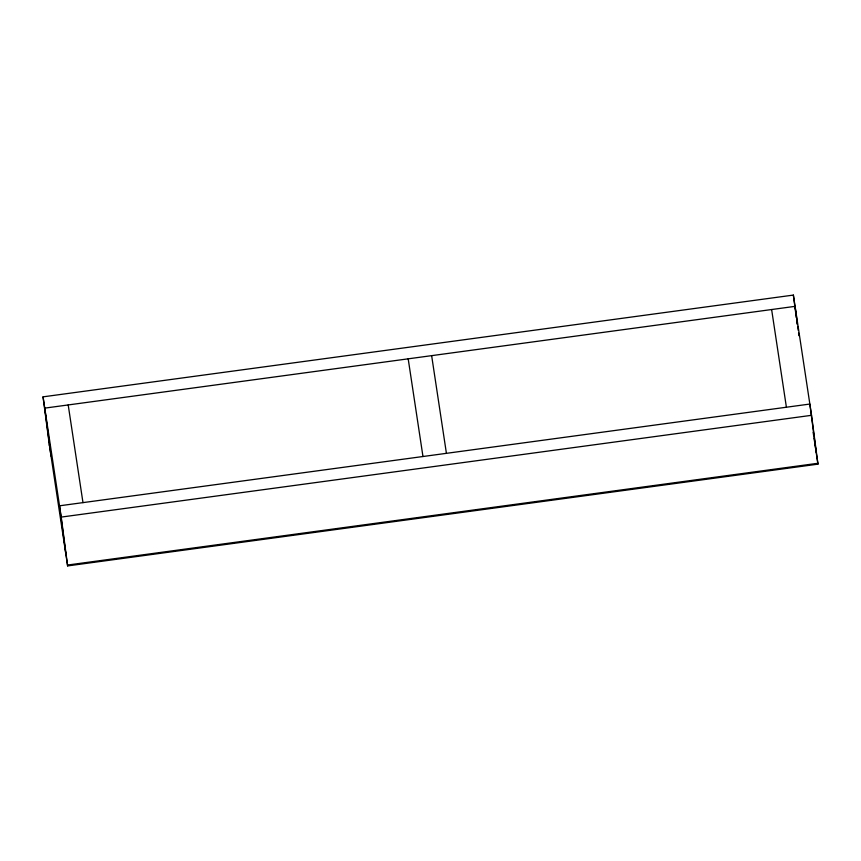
<?xml version="1.0" encoding="UTF-8"?>
<svg xmlns="http://www.w3.org/2000/svg" width="861" height="861" viewBox="0 0 861 861"><rect width="100%" height="100%" fill="white"/><g stroke="black" fill="none" stroke-linecap="round" stroke-linejoin="round"><path stroke-width="1.29" d="M49.443 445.686L43.05 396.846L793.368 295.086L811.557 415.314L817.95 464.154L67.632 565.914L49.335 444.825M43.05 396.846L61.228 517.084L811.557 415.314M67.513 565.053L817.842 463.293M813.139 432.222L813.645 435.548M814.043 438.195L814.549 441.693M814.84 443.48L817.95 464.154M771.628 309.54L786.405 407.221M431.641 355.647L446.418 453.338M408.189 358.833L422.966 456.513M68.202 404.939L82.979 502.63M816.131 452.025L809.857 404.046L59.527 505.805L65.813 553.784M797.351 323.682L795.08 306.355L44.75 408.125L51.036 456.093M797.695 326.351L798.222 330.344M798.567 333.013L798.922 335.682M793.368 295.086L795.639 312.414M795.995 315.072L796.339 317.741M796.866 321.745L797.211 324.403M61.228 517.084L67.632 565.914"/></g></svg>
